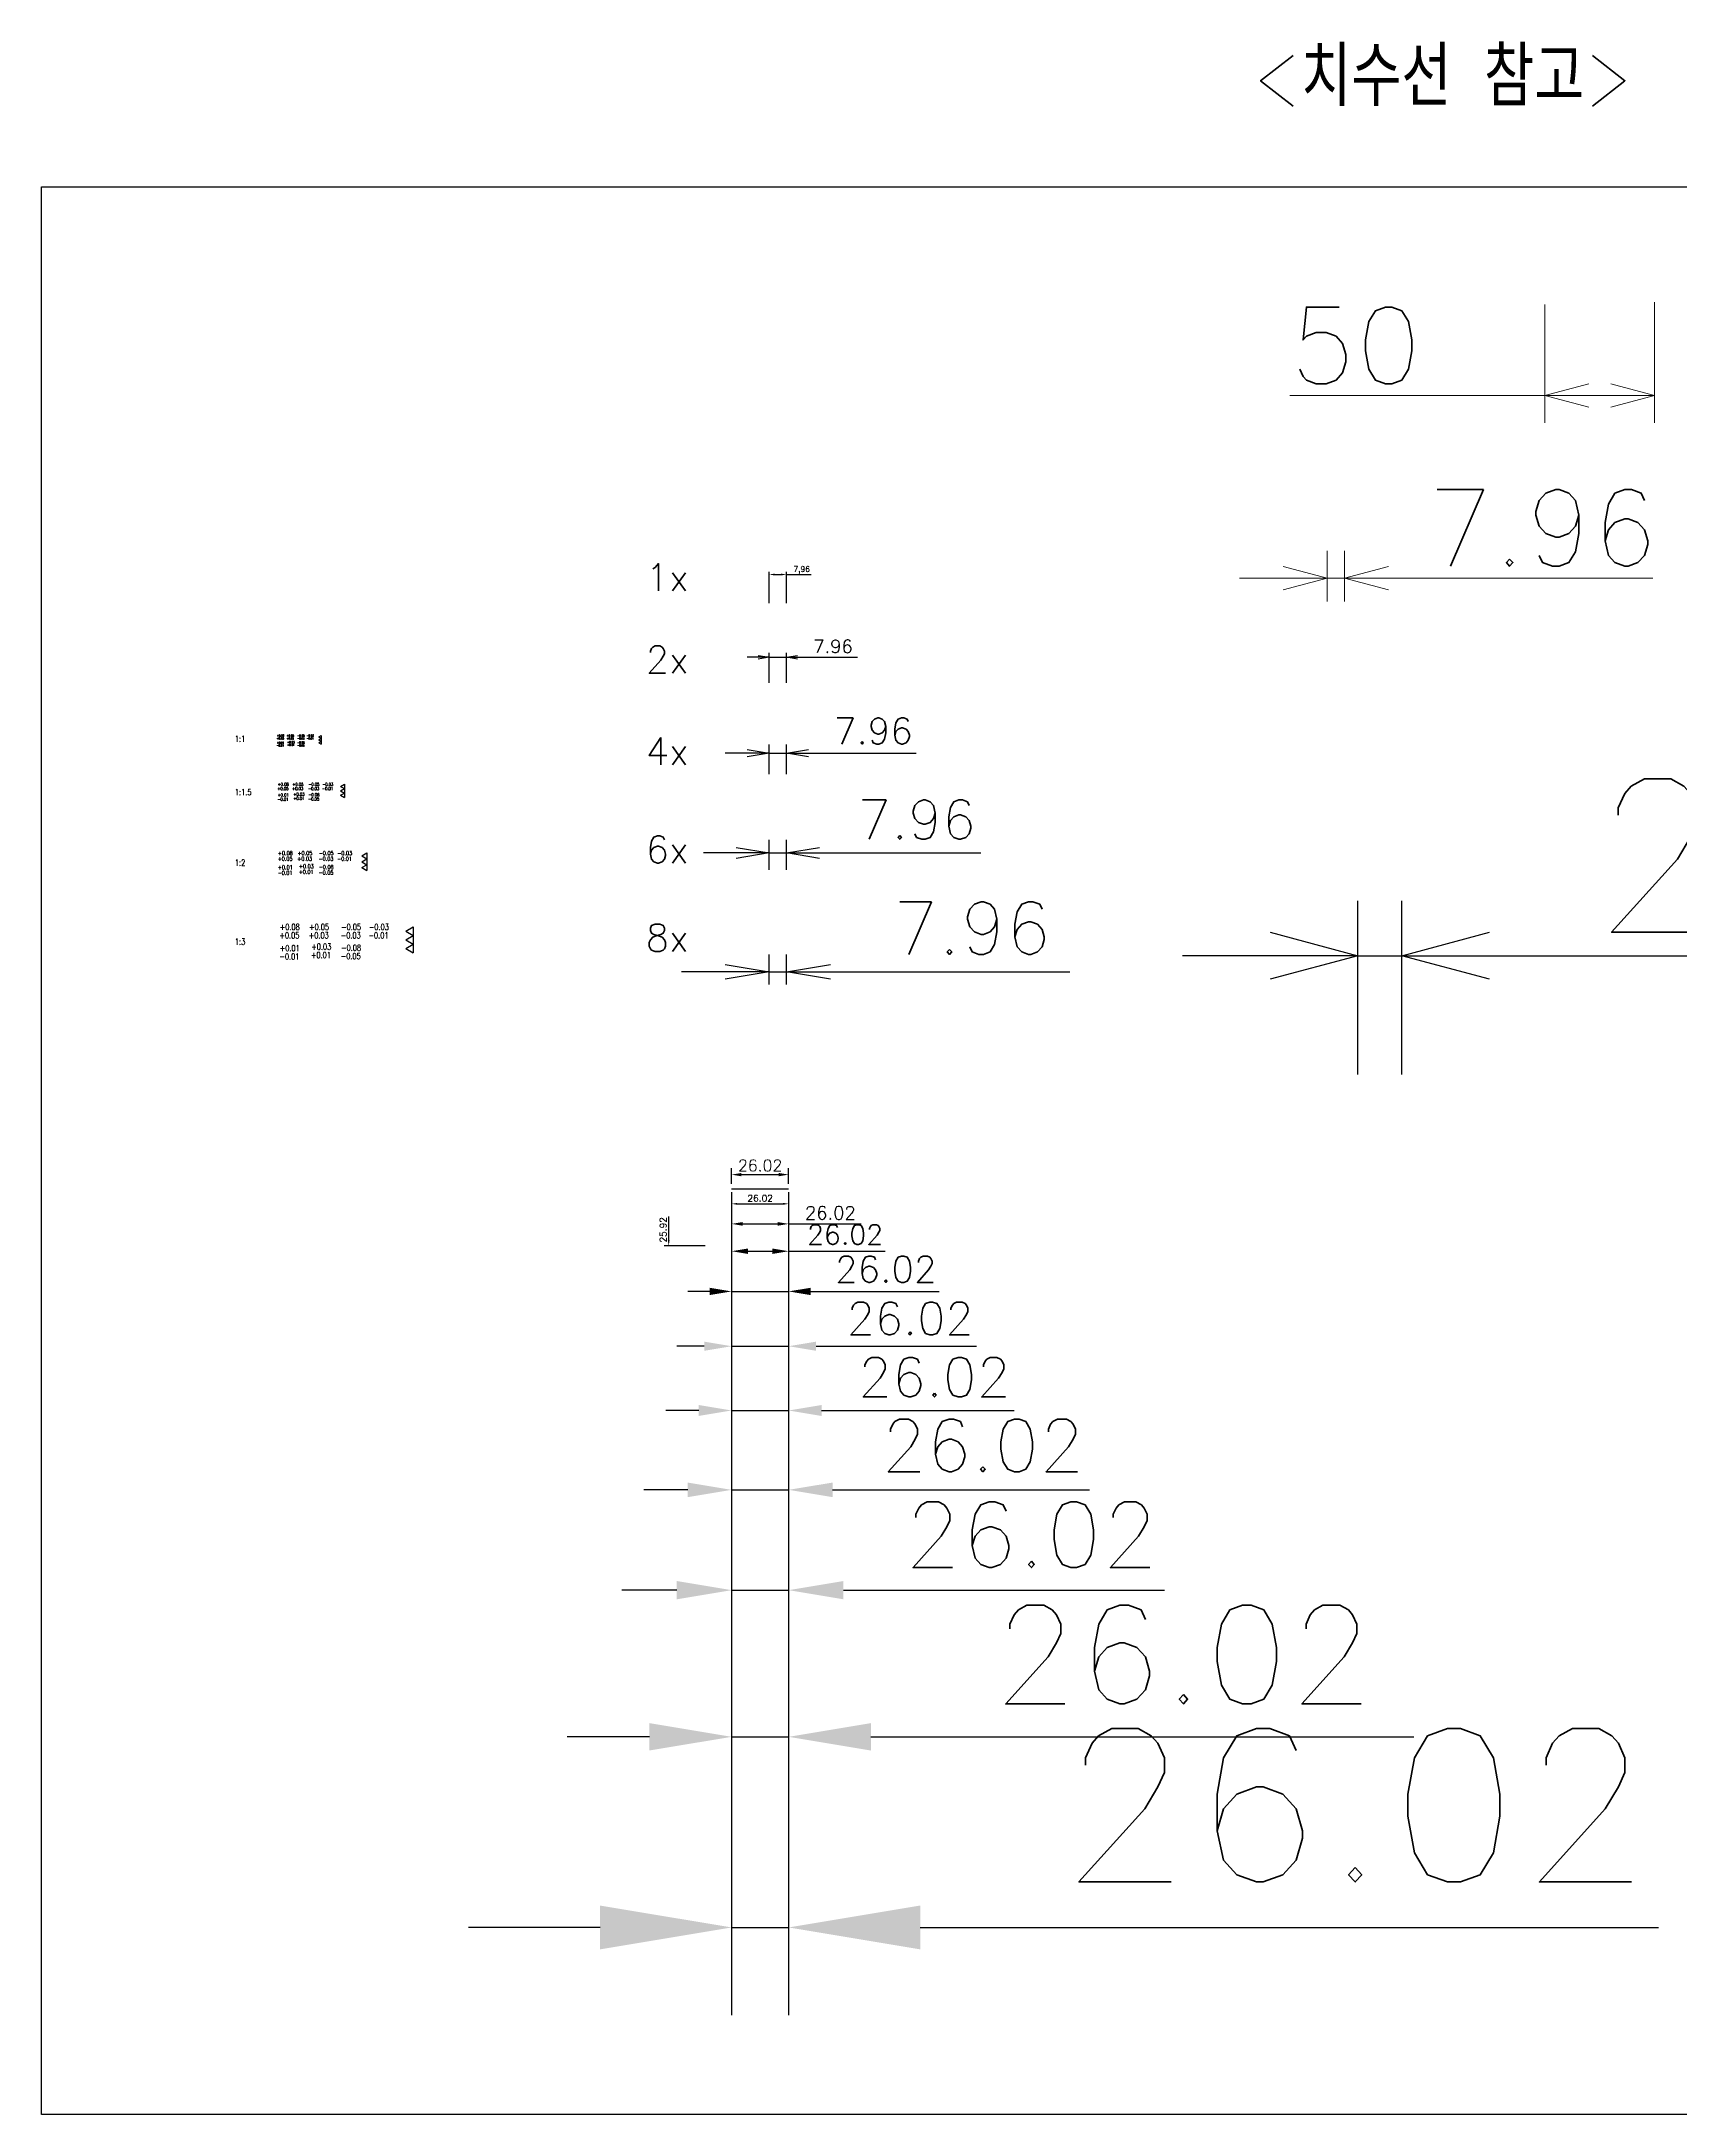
# Model space of a CAD drawing. Header units: millimetres. Extents: x 100 to 1520, y 4867 to 5812.
# Drawn here: x 100 to 847, y 4867 to 5812 of the extents above; entities that cross this region are included whole.
import ezdxf
from ezdxf.enums import TextEntityAlignment as Align

# ---------------------------------------------------------------- set-up
doc = ezdxf.new("R2010")
doc.units = ezdxf.units.MM
doc.layers.add('1 CONTINUOUS', color=7, linetype='Continuous', lineweight=30)
doc.layers.add('AM_5', color=3, linetype='Continuous', lineweight=25)
for name, color, linetype in [('5', 3, 'Continuous'), ('DIM', 4, 'Continuous'), ('O', 7, 'Continuous')]:
    doc.layers.add(name, color=color, linetype=linetype)
doc.styles.get("Standard").update_dxf_attribs({"font": 'romans.shx', "bigfont": 'whgtxt.shx'})
doc.dimstyles.new('ISO-25', dxfattribs={"dimtxt": 2.5, "dimasz": 2.5, "dimexe": 1.25, "dimexo": 0.625, "dimtad": 1, "dimtxsty": 'Standard', "dimcen": 2.5, "dimadec": 0, "dimazin": 0, "dimtfac": 1, "dimtmove": 0, "dimatfit": 3, "dimfxl": 1, "dimarcsym": 0})
doc.dimstyles.new('ISO-25 x2', dxfattribs={"dimscale": 2, "dimtxt": 3, "dimasz": 2.5, "dimexe": 1, "dimexo": 1, "dimgap": 1, "dimtad": 1, "dimdsep": 46, "dimtxsty": 'Standard', "dimblk": 'OPEN', "dimcen": 2.5, "dimclrd": 4, "dimclre": 4, "dimclrt": 2, "dimadec": 1, "dimazin": 2, "dimtfac": 1, "dimtmove": 0, "dimatfit": 0, "dimldrblk": 'OPEN', "dimfxl": 1, "dimarcsym": 0})
doc.dimstyles.new('ISO-25 x4', dxfattribs={"dimscale": 4, "dimtxt": 3, "dimasz": 2.5, "dimexe": 1, "dimexo": 1, "dimgap": 1, "dimtad": 1, "dimdsep": 46, "dimtxsty": 'Standard', "dimblk": 'OPEN', "dimcen": 2.5, "dimclrd": 4, "dimclre": 4, "dimclrt": 2, "dimadec": 1, "dimazin": 2, "dimtfac": 1, "dimtmove": 0, "dimatfit": 0, "dimldrblk": 'OPEN', "dimfxl": 1, "dimarcsym": 0})
doc.dimstyles.new('ISO-25 x6', dxfattribs={"dimscale": 6, "dimtxt": 3, "dimasz": 2.5, "dimexe": 1, "dimexo": 1, "dimgap": 1, "dimtad": 1, "dimdsep": 46, "dimtxsty": 'Standard', "dimblk": 'OPEN', "dimcen": 2.5, "dimclrd": 4, "dimclre": 4, "dimclrt": 2, "dimadec": 1, "dimazin": 2, "dimtfac": 1, "dimtmove": 0, "dimatfit": 0, "dimldrblk": 'OPEN', "dimfxl": 1, "dimarcsym": 0})
doc.dimstyles.new('ISO-25 x8', dxfattribs={"dimscale": 8, "dimtxt": 3, "dimasz": 2.5, "dimexe": 1, "dimexo": 1, "dimgap": 1, "dimtad": 1, "dimdsep": 46, "dimtxsty": 'Standard', "dimblk": 'OPEN', "dimcen": 2.5, "dimclrd": 4, "dimclre": 4, "dimclrt": 2, "dimadec": 1, "dimazin": 2, "dimtfac": 1, "dimtmove": 0, "dimatfit": 0, "dimldrblk": 'OPEN', "dimfxl": 1, "dimarcsym": 0})
doc.dimstyles.new('ISO-25-1_1', dxfattribs={"dimtxt": 3, "dimasz": 2.5, "dimexe": 2, "dimexo": 1.5, "dimgap": 1, "dimtad": 3, "dimdsep": 46, "dimtxsty": 'Standard', "dimcen": 0, "dimclrd": 3, "dimclre": 3, "dimclrt": 256, "dimazin": 2, "dimtfac": 0.8, "dimtmove": 0, "dimatfit": 3, "dimfxl": 2, "dimtvp": 1, "dimtolj": 1, "dimarcsym": 0})
doc.dimstyles.new('ISO-25-1_10', dxfattribs={"dimscale": 10, "dimtxt": 3, "dimasz": 2.5, "dimexe": 2, "dimexo": 1.5, "dimgap": 1, "dimtad": 3, "dimdsep": 46, "dimtxsty": 'Standard', "dimcen": 0, "dimclrd": 3, "dimclre": 3, "dimclrt": 256, "dimazin": 2, "dimtfac": 0.8, "dimtmove": 0, "dimatfit": 3, "dimfxl": 2, "dimtvp": 1, "dimtolj": 1, "dimarcsym": 0})
doc.dimstyles.new('ISO-25-1_15', dxfattribs={"dimscale": 15, "dimtxt": 3, "dimasz": 2.5, "dimexe": 2, "dimexo": 1.5, "dimgap": 1, "dimtad": 3, "dimdsep": 46, "dimtxsty": 'Standard', "dimcen": 0, "dimclrd": 3, "dimclre": 3, "dimclrt": 256, "dimazin": 2, "dimtfac": 0.8, "dimtmove": 0, "dimatfit": 3, "dimfxl": 2, "dimtvp": 1, "dimtolj": 1, "dimarcsym": 0})
doc.dimstyles.new('ISO-25-1_1_5', dxfattribs={"dimscale": 1.5, "dimtxt": 3.5, "dimasz": 3, "dimexe": 2, "dimexo": 1.5, "dimgap": 1, "dimtad": 3, "dimzin": 9, "dimdsep": 46, "dimtxsty": 'Standard', "dimcen": 0, "dimclrd": 3, "dimclre": 3, "dimclrt": 256, "dimazin": 2, "dimtm": 1e-09, "dimtfac": 0.8, "dimtmove": 0, "dimatfit": 3, "dimfxl": 2, "dimtvp": 1, "dimtolj": 1, "dimarcsym": 0})
doc.dimstyles.new('ISO-25-1_2', dxfattribs={"dimscale": 2, "dimtxt": 3, "dimasz": 2.5, "dimexe": 2, "dimexo": 1.5, "dimgap": 1, "dimtad": 3, "dimdsep": 46, "dimtxsty": 'Standard', "dimcen": 0, "dimclrd": 3, "dimclre": 3, "dimclrt": 256, "dimazin": 2, "dimtm": 1e-09, "dimtfac": 0.8, "dimtmove": 0, "dimatfit": 3, "dimfxl": 2, "dimtvp": 1, "dimtolj": 1, "dimarcsym": 0})
doc.dimstyles.new('ISO-25-1_20', dxfattribs={"dimscale": 20, "dimtxt": 3.5, "dimasz": 3, "dimexe": 2, "dimexo": 1.5, "dimgap": 1, "dimtad": 3, "dimzin": 9, "dimdsep": 46, "dimtxsty": 'Standard', "dimcen": 0, "dimclrd": 3, "dimclre": 3, "dimclrt": 256, "dimazin": 2, "dimtm": 1e-09, "dimtfac": 0.8, "dimtmove": 0, "dimatfit": 3, "dimfxl": 2, "dimtvp": 1, "dimtolj": 1, "dimarcsym": 0})
doc.dimstyles.new('ISO-25-1_3', dxfattribs={"dimscale": 3, "dimtxt": 3, "dimasz": 2.5, "dimexe": 2, "dimexo": 1.5, "dimgap": 1, "dimtad": 3, "dimdsep": 46, "dimtxsty": 'Standard', "dimcen": 0, "dimclrd": 3, "dimclre": 3, "dimclrt": 256, "dimazin": 2, "dimtfac": 0.8, "dimtmove": 0, "dimatfit": 3, "dimfxl": 2, "dimtvp": 1, "dimtolj": 1, "dimarcsym": 0})
doc.dimstyles.new('ISO-25-1_4', dxfattribs={"dimscale": 4, "dimtxt": 3, "dimasz": 2.5, "dimexe": 2, "dimexo": 1.5, "dimgap": 1, "dimtad": 3, "dimdsep": 46, "dimtxsty": 'Standard', "dimcen": 0, "dimclrd": 3, "dimclre": 3, "dimclrt": 256, "dimazin": 2, "dimtfac": 0.8, "dimtmove": 0, "dimatfit": 3, "dimfxl": 2, "dimtvp": 1, "dimtolj": 1, "dimarcsym": 0})
doc.dimstyles.new('ISO-25-1_5', dxfattribs={"dimscale": 5, "dimtxt": 3, "dimasz": 2.5, "dimexe": 2, "dimexo": 1.5, "dimgap": 1, "dimtad": 3, "dimdsep": 46, "dimtxsty": 'Standard', "dimcen": 0, "dimclrd": 3, "dimclre": 3, "dimclrt": 256, "dimazin": 2, "dimtfac": 0.8, "dimtmove": 0, "dimatfit": 3, "dimfxl": 2, "dimtvp": 1, "dimtolj": 1, "dimarcsym": 0})
doc.dimstyles.new('ISO-25-1_6', dxfattribs={"dimscale": 6, "dimtxt": 3, "dimasz": 2.5, "dimexe": 2, "dimexo": 1.5, "dimgap": 1, "dimtad": 3, "dimdsep": 46, "dimtxsty": 'Standard', "dimcen": 0, "dimclrd": 3, "dimclre": 3, "dimclrt": 256, "dimazin": 2, "dimtm": 1e-09, "dimtfac": 0.8, "dimtmove": 0, "dimatfit": 3, "dimfxl": 2, "dimtvp": 1, "dimtolj": 1, "dimarcsym": 0})
doc.dimstyles.new('ISO-25-1_8', dxfattribs={"dimscale": 8, "dimtxt": 3, "dimasz": 2.5, "dimexe": 2, "dimexo": 1.5, "dimgap": 1, "dimtad": 3, "dimdsep": 46, "dimtxsty": 'Standard', "dimcen": 0, "dimclrd": 3, "dimclre": 3, "dimclrt": 256, "dimazin": 2, "dimtm": 1e-09, "dimtfac": 0.8, "dimtmove": 0, "dimatfit": 3, "dimfxl": 2, "dimtvp": 1, "dimtolj": 1, "dimarcsym": 0})
doc.dimstyles.new('ISO-25-S10$0', dxfattribs={"dimscale": 10, "dimtxt": 3.5, "dimasz": 2, "dimexe": 1.25, "dimexo": 0.3, "dimgap": 0.5, "dimtad": 1, "dimdsep": 46, "dimtxsty": 'Standard', "dimblk": 'OPEN30', "dimcen": 3, "dimclrd": 8, "dimclre": 8, "dimclrt": 60, "dimazin": 2, "dimtp": 0.02, "dimtm": 0.02, "dimtfac": 0.5, "dimtmove": 0, "dimatfit": 3, "dimldrblk": 'OPEN30', "dimfxl": 1, "dimtolj": 2, "dimlwd": 0, "dimlwe": 0, "dimarcsym": 0})
doc.dimstyles.new('ISO-25-S10가는선', dxfattribs={"dimscale": 10, "dimtxt": 3.5, "dimasz": 2, "dimexe": 1.25, "dimexo": 0.3, "dimgap": 0.5, "dimtad": 1, "dimdsep": 46, "dimtxsty": 'Standard', "dimblk": 'OPEN30', "dimcen": 3, "dimclrd": 8, "dimclre": 8, "dimclrt": 60, "dimazin": 2, "dimtp": 0.02, "dimtm": 0.02, "dimtfac": 0.5, "dimtmove": 0, "dimatfit": 3, "dimldrblk": 'OPEN30', "dimfxl": 1.25, "dimtolj": 2, "dimlwd": 0, "dimlwe": 0, "dimarcsym": 0})
doc.dimstyles.new('ISO-25-S20', dxfattribs={"dimscale": 20, "dimtxt": 3.5, "dimasz": 2, "dimexe": 1.25, "dimexo": 0.3, "dimgap": 0.5, "dimtad": 1, "dimdsep": 46, "dimtxsty": 'Standard', "dimblk": 'OPEN30', "dimcen": 3, "dimclrd": 8, "dimclre": 8, "dimclrt": 60, "dimazin": 2, "dimtp": 0.02, "dimtm": 0.02, "dimtfac": 0.5, "dimtmove": 0, "dimatfit": 3, "dimldrblk": 'OPEN30', "dimfxl": 1.25, "dimtolj": 2, "dimlwd": -1, "dimlwe": -1, "dimarcsym": 0})

# ---------------------------------------------------------------- blocks, each defined once
blk = doc.blocks.new('*D39')
at = {"layer": 'Defpoints', "color": 0, "transparency": 16777216}
for p in [(439.42, 5568.98), (431.46, 5555.31), (439.42, 5555.31)]:
    blk.add_point(p, dxfattribs=at)
at = {"layer": 'O', "color": 0, "lineweight": -2, "transparency": 16777216}
for p, q in [((431.46, 5555.94), (431.46, 5570.23)), ((439.42, 5555.94), (439.42, 5570.23)), ((433.96, 5568.98), (436.92, 5568.98)), ((439.42, 5568.98), (450.67, 5568.98))]:
    blk.add_line(p, q, dxfattribs=at)
at = {"layer": 'O', "color": 0, "transparency": 16777216}
for points in [[(433.96, 5569.39), (433.96, 5568.56), (431.46, 5568.98)], [(436.92, 5569.39), (436.92, 5568.56), (439.42, 5568.98)]]:
    blk.add_solid(points, dxfattribs=at)
at = {"layer": 'O', "color": 0, "transparency": 16777216, "insert": (446.3, 5571.09), "char_height": 2.5, "attachment_point": 5}
blk.add_mtext('7,96', dxfattribs=at)
blk = doc.blocks.new('_OPEN')
at = {"color": 0, "linetype": 'ByBlock'}
for p, q in [((-1, 0.167), (0, 0)), ((0, 0), (-1, -0.167)), ((0, 0), (-1, 0))]:
    blk.add_line(p, q, dxfattribs=at)
blk = doc.blocks.new('*D40')
at = {"layer": 'Defpoints', "color": 0, "transparency": 16777216}
for p in [(439.42, 5531.21), (431.46, 5517.54), (439.42, 5517.54)]:
    blk.add_point(p, dxfattribs=at)
at = {"layer": 'O', "color": 4, "lineweight": -2, "transparency": 16777216}
for p, q in [((431.46, 5519.54), (431.46, 5533.21)), ((439.42, 5519.54), (439.42, 5533.21)), ((426.46, 5531.21), (421.46, 5531.21)), ((431.46, 5531.21), (439.42, 5531.21)), ((444.42, 5531.21), (471.71, 5531.21))]:
    blk.add_line(p, q, dxfattribs=at)
at = {"layer": 'O', "color": 4, "lineweight": -2, "transparency": 16777216, "xscale": 5, "yscale": 5, "zscale": 5}
blk.add_blockref('_OPEN', (431.46, 5531.21), dxfattribs=at)
at = {"layer": 'O', "color": 4, "lineweight": -2, "transparency": 16777216, "xscale": 5, "yscale": 5, "zscale": 5, "rotation": 180}
blk.add_blockref('_OPEN', (439.42, 5531.21), dxfattribs=at)
at = {"layer": 'O', "color": 2, "transparency": 16777216, "insert": (460.57, 5536.21), "char_height": 6, "attachment_point": 5}
blk.add_mtext('7.96', dxfattribs=at)
blk = doc.blocks.new('*D41')
at = {"layer": 'Defpoints', "color": 0, "transparency": 16777216}
for p in [(439.42, 5487.5), (431.46, 5473.84), (439.42, 5473.84)]:
    blk.add_point(p, dxfattribs=at)
at = {"layer": 'O', "color": 4, "lineweight": -2, "transparency": 16777216}
for p, q in [((421.46, 5487.5), (411.46, 5487.5)), ((431.46, 5477.84), (431.46, 5491.5)), ((431.46, 5487.5), (439.42, 5487.5)), ((439.42, 5477.84), (439.42, 5491.5)), ((449.42, 5487.5), (498.49, 5487.5))]:
    blk.add_line(p, q, dxfattribs=at)
at = {"layer": 'O', "color": 4, "lineweight": -2, "transparency": 16777216, "xscale": 10, "yscale": 10, "zscale": 10}
blk.add_blockref('_OPEN', (431.46, 5487.5), dxfattribs=at)
at = {"layer": 'O', "color": 4, "lineweight": -2, "transparency": 16777216, "xscale": 10, "yscale": 10, "zscale": 10, "rotation": 180}
blk.add_blockref('_OPEN', (439.42, 5487.5), dxfattribs=at)
at = {"layer": 'O', "color": 2, "transparency": 16777216, "insert": (478.95, 5497.63), "char_height": 12, "attachment_point": 5}
blk.add_mtext('7.96', dxfattribs=at)
blk = doc.blocks.new('*D42')
at = {"layer": 'Defpoints', "color": 0, "transparency": 16777216}
for p in [(439.42, 5387.7), (431.46, 5374.04), (439.42, 5374.04)]:
    blk.add_point(p, dxfattribs=at)
at = {"layer": 'O', "color": 4, "lineweight": -2, "transparency": 16777216}
for p, q in [((431.46, 5382.04), (431.46, 5395.7)), ((439.42, 5382.04), (439.42, 5395.7)), ((411.46, 5387.7), (391.46, 5387.7)), ((431.46, 5387.7), (439.42, 5387.7)), ((459.42, 5387.7), (568.57, 5387.7))]:
    blk.add_line(p, q, dxfattribs=at)
at = {"layer": 'O', "color": 4, "lineweight": -2, "transparency": 16777216, "xscale": 20, "yscale": 20, "zscale": 20}
blk.add_blockref('_OPEN', (431.46, 5387.7), dxfattribs=at)
at = {"layer": 'O', "color": 4, "lineweight": -2, "transparency": 16777216, "xscale": 20, "yscale": 20, "zscale": 20, "rotation": 180}
blk.add_blockref('_OPEN', (439.42, 5387.7), dxfattribs=at)
at = {"layer": 'O', "color": 2, "transparency": 16777216, "insert": (523.99, 5407.7), "char_height": 24, "attachment_point": 5}
blk.add_mtext('7.96', dxfattribs=at)
blk = doc.blocks.new('*D43')
at = {"layer": 'Defpoints', "color": 0, "transparency": 16777216}
for p in [(439.42, 5442), (431.46, 5428.33), (439.42, 5428.33)]:
    blk.add_point(p, dxfattribs=at)
at = {"layer": 'O', "color": 4, "lineweight": -2, "transparency": 16777216}
for p, q in [((431.46, 5434.33), (431.46, 5448)), ((439.42, 5434.33), (439.42, 5448)), ((416.46, 5442), (401.46, 5442)), ((431.46, 5442), (439.42, 5442)), ((454.42, 5442), (528.02, 5442))]:
    blk.add_line(p, q, dxfattribs=at)
at = {"layer": 'O', "color": 4, "lineweight": -2, "transparency": 16777216, "xscale": 15, "yscale": 15, "zscale": 15}
blk.add_blockref('_OPEN', (431.46, 5442), dxfattribs=at)
at = {"layer": 'O', "color": 4, "lineweight": -2, "transparency": 16777216, "xscale": 15, "yscale": 15, "zscale": 15, "rotation": 180}
blk.add_blockref('_OPEN', (439.42, 5442), dxfattribs=at)
at = {"layer": 'O', "color": 2, "transparency": 16777216, "insert": (498.72, 5457.19), "char_height": 18, "attachment_point": 5}
blk.add_mtext('7.96', dxfattribs=at)
blk = doc.blocks.new('_Open30')
at = {"color": 0, "linetype": 'ByBlock', "lineweight": -2}
for p, q in [((-1, 0.268), (0, 0)), ((0, 0), (-1, -0.268)), ((0, 0), (-1, 0))]:
    blk.add_line(p, q, dxfattribs=at)
blk = doc.blocks.new('*D30')
at = {"layer": 'AM_5', "color": 8, "transparency": 16777216}
for p, q in [((699.91, 5340.85), (699.91, 5420.09)), ((719.91, 5340.85), (719.91, 5420.09)), ((659.91, 5395.09), (619.91, 5395.09)), ((699.91, 5395.09), (719.91, 5395.09)), ((759.91, 5395.09), (927.19, 5395.09))]:
    blk.add_line(p, q, dxfattribs=at)
at = {"layer": 'Defpoints', "color": 0, "transparency": 16777216}
for p in [(719.91, 5395.09), (699.91, 5334.85), (719.91, 5334.85)]:
    blk.add_point(p, dxfattribs=at)
at = {"layer": 'AM_5', "color": 8, "transparency": 16777216, "xscale": 40, "yscale": 40, "zscale": 40}
blk.add_blockref('_Open30', (699.91, 5395.09), dxfattribs=at)
at = {"layer": 'AM_5', "color": 8, "transparency": 16777216, "xscale": 40, "yscale": 40, "zscale": 40, "rotation": 180}
blk.add_blockref('_Open30', (719.91, 5395.09), dxfattribs=at)
at = {"layer": 'AM_5', "color": 60, "transparency": 16777216, "insert": (866.57, 5440.83), "char_height": 70, "attachment_point": 5}
blk.add_mtext('\\A2;20', dxfattribs=at)
blk = doc.blocks.new('*D45')
at = {"layer": 'Defpoints', "color": 0, "transparency": 16777216}
for p in [(693.81, 5567.35), (685.85, 5553.68), (693.81, 5553.68)]:
    blk.add_point(p, dxfattribs=at)
at = {"layer": 'O', "color": 8, "lineweight": 0, "transparency": 16777216}
for p, q in [((685.85, 5556.68), (685.85, 5579.85)), ((693.81, 5556.68), (693.81, 5579.85)), ((665.85, 5567.35), (645.85, 5567.35)), ((685.85, 5567.35), (693.81, 5567.35)), ((713.81, 5567.35), (834.42, 5567.35))]:
    blk.add_line(p, q, dxfattribs=at)
at = {"layer": 'O', "color": 8, "lineweight": 0, "transparency": 16777216, "xscale": 20, "yscale": 20, "zscale": 20}
blk.add_blockref('_Open30', (685.85, 5567.35), dxfattribs=at)
at = {"layer": 'O', "color": 8, "lineweight": 0, "transparency": 16777216, "xscale": 20, "yscale": 20, "zscale": 20, "rotation": 180}
blk.add_blockref('_Open30', (693.81, 5567.35), dxfattribs=at)
at = {"layer": 'O', "color": 60, "transparency": 16777216, "insert": (784.11, 5590.22), "char_height": 35, "attachment_point": 5}
blk.add_mtext('7.96', dxfattribs=at)
blk = doc.blocks.new('*D48')
at = {"layer": '1 CONTINUOUS', "color": 8, "lineweight": 0, "transparency": 16777216}
for p, q in [((835.2, 5693.23), (835.2, 5638.12)), ((785.2, 5692.14), (785.2, 5638.12)), ((785.2, 5650.62), (668.92, 5650.62)), ((815.2, 5650.62), (805.2, 5650.62))]:
    blk.add_line(p, q, dxfattribs=at)
at = {"layer": 'Defpoints', "color": 0, "transparency": 16777216}
for p in [(785.2, 5695.14), (835.2, 5696.23), (785.2, 5650.62)]:
    blk.add_point(p, dxfattribs=at)
at = {"layer": '1 CONTINUOUS', "color": 8, "lineweight": 0, "transparency": 16777216, "xscale": 20, "yscale": 20, "zscale": 20, "rotation": 180}
blk.add_blockref('_Open30', (785.2, 5650.62), dxfattribs=at)
at = {"layer": '1 CONTINUOUS', "color": 8, "lineweight": 0, "transparency": 16777216, "xscale": 20, "yscale": 20, "zscale": 20}
blk.add_blockref('_Open30', (835.2, 5650.62), dxfattribs=at)
at = {"layer": '1 CONTINUOUS', "color": 60, "transparency": 16777216, "insert": (698.93, 5673.49), "char_height": 35, "attachment_point": 5}
blk.add_mtext('50', dxfattribs=at)
blk = doc.blocks.new('*D49')
at = {"color": 3, "lineweight": -2, "transparency": 16777216}
for p, q in [((414.34, 5258.72), (414.34, 4911.84)), ((440.35, 5258.72), (440.35, 4911.84)), ((354.34, 4951.84), (294.34, 4951.84)), ((414.34, 4951.84), (440.35, 4951.84)), ((500.35, 4951.84), (837.05, 4951.84))]:
    blk.add_line(p, q, dxfattribs=at)
at = {"color": 3, "transparency": 16777216}
for points in [[(354.34, 4961.84), (354.34, 4941.84), (414.34, 4951.84)], [(500.35, 4961.84), (500.35, 4941.84), (440.35, 4951.84)]]:
    blk.add_solid(points, dxfattribs=at)
at = {"layer": 'Defpoints', "color": 0, "transparency": 16777216}
for p in [(414.34, 5288.72), (440.35, 5288.72), (440.35, 4951.84)]:
    blk.add_point(p, dxfattribs=at)
at = {"transparency": 16777216, "insert": (698.7, 5007.58), "char_height": 70, "attachment_point": 5}
blk.add_mtext('\\A1;26.02', dxfattribs=at)
blk = doc.blocks.new('*D50')
at = {"color": 3, "lineweight": -2, "transparency": 16777216}
for p, q in [((414.34, 5266.22), (414.34, 5008.8)), ((440.35, 5266.22), (440.35, 5008.8)), ((376.84, 5038.8), (339.34, 5038.8)), ((414.34, 5038.8), (440.35, 5038.8)), ((477.85, 5038.8), (725.35, 5038.8))]:
    blk.add_line(p, q, dxfattribs=at)
at = {"color": 3, "transparency": 16777216}
for points in [[(376.84, 5045.05), (376.84, 5032.55), (414.34, 5038.8)], [(477.85, 5045.05), (477.85, 5032.55), (440.35, 5038.8)]]:
    blk.add_solid(points, dxfattribs=at)
at = {"layer": 'Defpoints', "color": 0, "transparency": 16777216}
for p in [(414.34, 5288.72), (440.35, 5288.72), (440.35, 5038.8)]:
    blk.add_point(p, dxfattribs=at)
at = {"transparency": 16777216, "insert": (620.35, 5076.3), "char_height": 45, "attachment_point": 5}
blk.add_mtext('\\A1;26.02', dxfattribs=at)
blk = doc.blocks.new('*D51')
at = {"color": 3, "linetype": 'Continuous', "lineweight": -2, "transparency": 16777216}
for p, q in [((385.66, 5265.29), (385.66, 5276.14)), ((402.29, 5262.79), (383.66, 5262.79))]:
    blk.add_line(p, q, dxfattribs=at)
at = {"color": 3, "linetype": 'Continuous', "transparency": 16777216}
blk.add_solid([(385.24, 5265.29), (386.08, 5265.29), (385.66, 5262.79)], dxfattribs=at)
at = {"layer": 'Defpoints', "color": 0, "linetype": 'Continuous', "transparency": 16777216}
for p in [(414.34, 5288.72), (385.66, 5262.79), (403.79, 5262.79)]:
    blk.add_point(p, dxfattribs=at)
at = {"linetype": 'Continuous', "transparency": 16777216, "insert": (383.13, 5270.07), "char_height": 3, "attachment_point": 5, "rotation": 90}
blk.add_mtext('\\A1;25.92', dxfattribs=at)
blk = doc.blocks.new('*D52')
at = {"color": 3, "lineweight": -2, "transparency": 16777216}
for p, q in [((414.34, 5285.72), (414.34, 5268.77)), ((440.35, 5285.72), (440.35, 5268.77)), ((419.34, 5272.77), (435.35, 5272.77)), ((440.35, 5272.77), (473.35, 5272.77))]:
    blk.add_line(p, q, dxfattribs=at)
at = {"color": 3, "transparency": 16777216}
for points in [[(419.34, 5273.6), (419.34, 5271.93), (414.34, 5272.77)], [(435.35, 5273.6), (435.35, 5271.93), (440.35, 5272.77)]]:
    blk.add_solid(points, dxfattribs=at)
at = {"layer": 'Defpoints', "color": 0, "transparency": 16777216}
for p in [(414.34, 5288.72), (440.35, 5288.72), (440.35, 5272.77)]:
    blk.add_point(p, dxfattribs=at)
at = {"transparency": 16777216, "insert": (459.35, 5277.77), "char_height": 6, "attachment_point": 5}
blk.add_mtext('\\A1;26.02', dxfattribs=at)
blk = doc.blocks.new('*D53')
at = {"color": 3, "lineweight": -2, "transparency": 16777216}
for p, q in [((414.34, 5287.22), (414.34, 5279.91)), ((440.35, 5287.22), (440.35, 5279.91)), ((416.84, 5281.91), (437.85, 5281.91))]:
    blk.add_line(p, q, dxfattribs=at)
at = {"color": 3, "transparency": 16777216}
for points in [[(416.84, 5282.33), (416.84, 5281.5), (414.34, 5281.91)], [(437.85, 5282.33), (437.85, 5281.5), (440.35, 5281.91)]]:
    blk.add_solid(points, dxfattribs=at)
at = {"layer": 'Defpoints', "color": 0, "transparency": 16777216}
for p in [(414.34, 5288.72), (440.35, 5288.72), (440.35, 5281.91)]:
    blk.add_point(p, dxfattribs=at)
at = {"transparency": 16777216, "insert": (427.35, 5284.44), "char_height": 3, "attachment_point": 5}
blk.add_mtext('\\A1;26.02', dxfattribs=at)
blk = doc.blocks.new('*D54')
at = {"color": 3, "lineweight": -2, "transparency": 16777216}
for p, q in [((414.34, 5290.97), (414.34, 5298.24)), ((440.35, 5290.97), (440.35, 5298.24)), ((418.84, 5295.24), (435.85, 5295.24))]:
    blk.add_line(p, q, dxfattribs=at)
at = {"color": 3, "transparency": 16777216}
for points in [[(418.84, 5295.99), (418.84, 5294.49), (414.34, 5295.24)], [(435.85, 5295.99), (435.85, 5294.49), (440.35, 5295.24)]]:
    blk.add_solid(points, dxfattribs=at)
at = {"layer": 'Defpoints', "color": 0, "transparency": 16777216}
for p in [(414.34, 5288.72), (440.35, 5295.24), (440.35, 5288.72)]:
    blk.add_point(p, dxfattribs=at)
at = {"transparency": 16777216, "insert": (427.35, 5299.42), "char_height": 5.25, "attachment_point": 5}
blk.add_mtext('\\A1;26.02', dxfattribs=at)
blk = doc.blocks.new('*D55')
at = {"color": 3, "lineweight": -2, "transparency": 16777216}
for p, q in [((414.34, 5273.72), (414.34, 5085.69)), ((440.35, 5273.72), (440.35, 5085.69)), ((389.34, 5105.69), (364.34, 5105.69)), ((414.34, 5105.69), (440.35, 5105.69)), ((465.35, 5105.69), (611.79, 5105.69))]:
    blk.add_line(p, q, dxfattribs=at)
at = {"color": 3, "transparency": 16777216}
for points in [[(389.34, 5109.86), (389.34, 5101.53), (414.34, 5105.69)], [(465.35, 5109.86), (465.35, 5101.53), (440.35, 5105.69)]]:
    blk.add_solid(points, dxfattribs=at)
at = {"layer": 'Defpoints', "color": 0, "transparency": 16777216}
for p in [(414.34, 5288.72), (440.35, 5288.72), (440.35, 5105.69)]:
    blk.add_point(p, dxfattribs=at)
at = {"transparency": 16777216, "insert": (551.07, 5131.01), "char_height": 30, "attachment_point": 5}
blk.add_mtext('\\A1;26.02', dxfattribs=at)
blk = doc.blocks.new('*D56')
at = {"color": 3, "lineweight": -2, "transparency": 16777216}
for p, q in [((414.34, 5281.22), (414.34, 5206.97)), ((440.35, 5281.22), (440.35, 5206.97)), ((401.84, 5216.97), (389.34, 5216.97)), ((414.34, 5216.97), (440.35, 5216.97)), ((452.85, 5216.97), (526.07, 5216.97))]:
    blk.add_line(p, q, dxfattribs=at)
at = {"color": 3, "transparency": 16777216}
for points in [[(401.84, 5219.05), (401.84, 5214.88), (414.34, 5216.97)], [(452.85, 5219.05), (452.85, 5214.88), (440.35, 5216.97)]]:
    blk.add_solid(points, dxfattribs=at)
at = {"layer": 'Defpoints', "color": 0, "transparency": 16777216}
for p in [(414.34, 5288.72), (440.35, 5288.72), (440.35, 5216.97)]:
    blk.add_point(p, dxfattribs=at)
at = {"transparency": 16777216, "insert": (495.71, 5229.62), "char_height": 15, "attachment_point": 5}
blk.add_mtext('\\A1;26.02', dxfattribs=at)
blk = doc.blocks.new('*D57')
at = {"color": 3, "lineweight": -2, "transparency": 16777216}
for p, q in [((414.34, 5276.72), (414.34, 5135.45)), ((440.35, 5276.72), (440.35, 5135.45)), ((394.34, 5151.45), (374.34, 5151.45)), ((414.34, 5151.45), (440.35, 5151.45)), ((460.35, 5151.45), (577.51, 5151.45))]:
    blk.add_line(p, q, dxfattribs=at)
at = {"color": 3, "transparency": 16777216}
for points in [[(394.34, 5154.78), (394.34, 5148.12), (414.34, 5151.45)], [(460.35, 5154.78), (460.35, 5148.12), (440.35, 5151.45)]]:
    blk.add_solid(points, dxfattribs=at)
at = {"layer": 'Defpoints', "color": 0, "transparency": 16777216}
for p in [(414.34, 5288.72), (440.35, 5288.72), (440.35, 5151.45)]:
    blk.add_point(p, dxfattribs=at)
at = {"transparency": 16777216, "insert": (528.93, 5171.7), "char_height": 24, "attachment_point": 5}
blk.add_mtext('\\A1;26.02', dxfattribs=at)
blk = doc.blocks.new('*D58')
at = {"color": 3, "lineweight": -2, "transparency": 16777216}
for p, q in [((414.34, 5279.72), (414.34, 5175.66)), ((440.35, 5279.72), (440.35, 5175.66)), ((399.34, 5187.66), (384.34, 5187.66)), ((414.34, 5187.66), (440.35, 5187.66)), ((455.35, 5187.66), (543.22, 5187.66))]:
    blk.add_line(p, q, dxfattribs=at)
at = {"color": 3, "transparency": 16777216}
for points in [[(399.34, 5190.16), (399.34, 5185.16), (414.34, 5187.66)], [(455.35, 5190.16), (455.35, 5185.16), (440.35, 5187.66)]]:
    blk.add_solid(points, dxfattribs=at)
at = {"layer": 'Defpoints', "color": 0, "transparency": 16777216}
for p in [(414.34, 5288.72), (440.35, 5288.72), (440.35, 5187.66)]:
    blk.add_point(p, dxfattribs=at)
at = {"transparency": 16777216, "insert": (506.79, 5202.85), "char_height": 18, "attachment_point": 5}
blk.add_mtext('\\A1;26.02', dxfattribs=at)
blk = doc.blocks.new('*D59')
at = {"color": 3, "lineweight": -2, "transparency": 16777216}
for p, q in [((414.34, 5284.22), (414.34, 5254.31)), ((440.35, 5284.22), (440.35, 5254.31)), ((421.84, 5260.31), (432.85, 5260.31)), ((440.35, 5260.31), (484.29, 5260.31))]:
    blk.add_line(p, q, dxfattribs=at)
at = {"color": 3, "transparency": 16777216}
for points in [[(421.84, 5261.56), (421.84, 5259.06), (414.34, 5260.31)], [(432.85, 5261.56), (432.85, 5259.06), (440.35, 5260.31)]]:
    blk.add_solid(points, dxfattribs=at)
at = {"layer": 'Defpoints', "color": 0, "transparency": 16777216}
for p in [(414.34, 5288.72), (440.35, 5288.72), (440.35, 5260.31)]:
    blk.add_point(p, dxfattribs=at)
at = {"transparency": 16777216, "insert": (466.07, 5267.9), "char_height": 9, "attachment_point": 5}
blk.add_mtext('\\A1;26.02', dxfattribs=at)
blk = doc.blocks.new('*D60')
at = {"color": 3, "lineweight": -2, "transparency": 16777216}
for p, q in [((414.34, 5282.72), (414.34, 5233.97)), ((440.35, 5282.72), (440.35, 5233.97)), ((404.34, 5241.97), (394.34, 5241.97)), ((414.34, 5241.97), (440.35, 5241.97)), ((450.35, 5241.97), (508.93, 5241.97))]:
    blk.add_line(p, q, dxfattribs=at)
at = {"color": 3, "transparency": 16777216}
for points in [[(404.34, 5243.63), (404.34, 5240.3), (414.34, 5241.97)], [(450.35, 5243.63), (450.35, 5240.3), (440.35, 5241.97)]]:
    blk.add_solid(points, dxfattribs=at)
at = {"layer": 'Defpoints', "color": 0, "transparency": 16777216}
for p in [(414.34, 5288.72), (440.35, 5288.72), (440.35, 5241.97)]:
    blk.add_point(p, dxfattribs=at)
at = {"transparency": 16777216, "insert": (484.64, 5252.09), "char_height": 12, "attachment_point": 5}
blk.add_mtext('\\A1;26.02', dxfattribs=at)

msp = doc.modelspace()

# ---------------------------------------------------------------- linework, layer by layer
msp.add_line((414.338, 5288.717), (440.354, 5288.717))
msp.add_lwpolyline([(99.662, 5745.872), (1520.339, 5745.872), (1520.339, 4866.504), (99.662, 4866.504)], close=True)
at = {"layer": '5', "color": 60}
for p, q in [((226.092, 5494.867), (227.247, 5495.534)), ((226.092, 5494.867), (227.247, 5494.201)), ((226.092, 5493.534), (227.247, 5494.201)), ((227.247, 5495.534), (227.247, 5494.201)), ((227.247, 5494.201), (227.247, 5492.867)), ((226.092, 5493.534), (227.247, 5492.867)), ((226.092, 5492.201), (227.247, 5492.867)), ((226.092, 5492.201), (227.247, 5491.534)), ((227.247, 5492.867), (227.247, 5491.534)), ((236.054, 5472.316), (237.786, 5473.316)), ((236.054, 5472.316), (237.786, 5471.316)), ((236.054, 5470.316), (237.786, 5471.316)), ((236.054, 5470.316), (237.786, 5469.316)), ((236.054, 5468.316), (237.786, 5469.316)), ((236.054, 5468.316), (237.786, 5467.316)), ((237.786, 5473.316), (237.786, 5471.316)), ((237.786, 5471.316), (237.786, 5469.316)), ((237.786, 5469.316), (237.786, 5467.316)), ((245.759, 5440.627), (248.068, 5441.961)), ((245.759, 5440.627), (248.068, 5439.294)), ((245.759, 5437.961), (248.068, 5439.294)), ((245.759, 5437.961), (248.068, 5436.627)), ((248.068, 5441.961), (248.068, 5439.294)), ((248.068, 5439.294), (248.068, 5436.627)), ((245.759, 5435.294), (248.068, 5436.627)), ((245.759, 5435.294), (248.068, 5433.961)), ((248.068, 5436.627), (248.068, 5433.961)), ((265.738, 5406.347), (269.202, 5408.347)), ((265.738, 5406.347), (269.202, 5404.347)), ((265.738, 5402.347), (269.202, 5404.347)), ((265.738, 5402.347), (269.202, 5400.347)), ((265.738, 5398.347), (269.202, 5400.347)), ((269.202, 5408.347), (269.202, 5404.347)), ((269.202, 5404.347), (269.202, 5400.347)), ((269.202, 5400.347), (269.202, 5396.347)), ((265.738, 5398.347), (269.202, 5396.347))]:
    msp.add_line(p, q, dxfattribs=at)

# ---------------------------------------------------------------- texts
at = {"color": 7, "true_color": 0xffffff, "width": 0.8}
msp.add_text('<치수선 참고>', height=27, dxfattribs=at).set_placement((651.824, 5782.614))
at = {"layer": '5', "color": 60, "width": 0.8}
for s, height, p in [('1:1', 2.7648, (187.856, 5492.658)), ('+0.05', 0.9216, (206.904, 5493.759)), ('+0.08', 0.9216, (206.953, 5495.034)), ('+0.03', 0.9216, (211.368, 5493.759)), ('+0.05', 0.9216, (211.417, 5495.034)), ('-0.03', 0.9216, (216.227, 5493.759)), ('-0.05', 0.9216, (216.276, 5495.034)), ('-0.01', 0.9216, (220.452, 5493.759)), ('-0.03', 0.9216, (220.501, 5495.034)), ('-0.01', 0.9216, (206.904, 5490.528)), ('+0.01', 0.9216, (206.953, 5491.803)), ('+0.01', 0.9216, (211.701, 5490.759)), ('+0.03', 0.9216, (211.75, 5492.034)), ('-0.05', 0.9216, (216.227, 5490.592)), ('-0.08', 0.9216, (216.276, 5491.867)), ('1:1.5', 2.7648, (187.856, 5468.33)), ('+0.05', 1.3824, (207.272, 5470.654)), ('-0.01', 1.3824, (207.272, 5465.807)), ('+0.08', 1.3824, (207.346, 5472.567)), ('+0.01', 1.3824, (207.346, 5467.72)), ('+0.03', 1.3824, (213.968, 5470.654)), ('+0.05', 1.3824, (214.041, 5472.567)), ('+0.01', 1.3824, (214.468, 5466.154)), ('+0.03', 1.3824, (214.541, 5468.067)), ('-0.03', 1.3824, (221.256, 5470.654)), ('-0.05', 1.3824, (221.256, 5465.904)), ('-0.05', 1.3824, (221.33, 5472.567)), ('-0.08', 1.3824, (221.33, 5467.817)), ('-0.01', 1.3824, (227.594, 5470.654)), ('-0.03', 1.3824, (227.667, 5472.567)), ('1:2', 2.7648, (187.856, 5436.165)), ('+0.05', 1.8432, (207.384, 5438.411)), ('+0.08', 1.8432, (207.482, 5440.961)), ('+0.03', 1.8432, (216.311, 5438.411)), ('+0.05', 1.8432, (216.409, 5440.961)), ('-0.03', 1.8432, (226.029, 5438.411)), ('-0.05', 1.8432, (226.127, 5440.961)), ('-0.01', 1.8432, (234.479, 5438.411)), ('-0.03', 1.8432, (234.577, 5440.961)), ('-0.01', 1.8432, (207.384, 5431.949)), ('+0.01', 1.8432, (207.482, 5434.499)), ('+0.01', 1.8432, (216.978, 5432.411)), ('+0.03', 1.8432, (217.076, 5434.961)), ('-0.05', 1.8432, (226.029, 5432.077)), ('-0.08', 1.8432, (226.127, 5434.628)), ('+0.08', 2.7648, (208.321, 5406.847)), ('+0.05', 2.7648, (221.713, 5406.847)), ('-0.05', 2.7648, (236.29, 5406.847)), ('-0.03', 2.7648, (248.964, 5406.847)), ('1:3', 2.7648, (187.856, 5400.135)), ('+0.05', 2.7648, (208.174, 5403.021)), ('+0.01', 2.7648, (208.321, 5397.154)), ('+0.03', 2.7648, (221.565, 5403.021)), ('+0.03', 2.7648, (222.713, 5397.847)), ('-0.03', 2.7648, (236.142, 5403.021)), ('-0.08', 2.7648, (236.29, 5397.347)), ('-0.01', 2.7648, (248.817, 5403.021)), ('-0.01', 2.7648, (208.174, 5393.329)), ('+0.01', 2.7648, (222.565, 5394.021)), ('-0.05', 2.7648, (236.142, 5393.521))]:
    msp.add_text(s, height=height, dxfattribs=at).set_placement(p)
at = {"layer": 'DIM'}
for s, p in [('1x', (394.91, 5561.494)), ('2x', (394.91, 5523.956)), ('4x', (394.91, 5482.231)), ('6x', (394.91, 5437.314)), ('8x', (394.91, 5397.044))]:
    msp.add_text(s, height=12.4551, dxfattribs=at).set_placement(p, align=Align.RIGHT)

# ---------------------------------------------------------------- dimensions: what is measured, and where the dimension line sits
for base, dimstyle, picture, middle in [((440.354, 5295.238), 'ISO-25-1_1_5', '*D54', (427.346, 5299.419)), ((440.354, 4951.843), 'ISO-25-1_20', '*D49', (698.699, 5007.583)), ((440.354, 5038.801), 'ISO-25-1_15', '*D50', (620.354, 5076.301)), ((440.354, 5105.693), 'ISO-25-1_10', '*D55', (551.073, 5131.01)), ((440.354, 5151.451), 'ISO-25-1_8', '*D57', (528.929, 5171.705)), ((440.354, 5187.657), 'ISO-25-1_6', '*D58', (506.785, 5202.847)), ((440.354, 5216.966), 'ISO-25-1_5', '*D56', (495.713, 5229.625)), ((440.354, 5241.965), 'ISO-25-1_4', '*D60', (484.641, 5252.092)), ((440.354, 5272.766), 'ISO-25-1_2', '*D52', (459.354, 5277.766)), ((440.354, 5281.913), 'ISO-25-1_1', '*D53', (427.346, 5284.445)), ((440.354, 5260.307), 'ISO-25-1_3', '*D59', (466.069, 5267.903))]:
    dim = msp.add_linear_dim(base=base, p1=(414.338, 5288.717), p2=(440.354, 5288.717), dimstyle=dimstyle)
    dim.commit()
    dim.dimension.update_dxf_attribs({"geometry": picture, "text_midpoint": middle})
at = {"linetype": 'Continuous'}
dim = msp.add_linear_dim(base=(385.662, 5262.795), p1=(414.338, 5288.717), p2=(403.789, 5262.795), angle=270, dimstyle='ISO-25-1_1', override={"dimjust": 2, "dimse1": 1, "dimsd1": 1, "dimtmove": 0, "dimatfit": 3, "dimtolj": 1}, dxfattribs=at)
dim.commit()
dim.dimension.update_dxf_attribs({"geometry": '*D51', "text_midpoint": (385.662, 5270.068), "dimtype": 160})
at = {"layer": '1 CONTINUOUS'}
dim = msp.add_linear_dim(base=(785.204, 5650.621), p1=(835.204, 5696.234), p2=(785.204, 5695.14), dimstyle='ISO-25-S10가는선', override={"dimtol": 0, "dimlim": 0, "dimtp": 0.02, "dimtm": 0.02, "dimtfac": 0.71, "dimtdec": 2, "dimtolj": 0, "dimtzin": 8}, dxfattribs=at)
dim.commit()
dim.dimension.update_dxf_attribs({"geometry": '*D48', "text_midpoint": (698.933, 5650.621), "dimtype": 160})
at = {"layer": 'AM_5'}
dim = msp.add_linear_dim(base=(719.906, 5395.087), p1=(699.906, 5334.851), p2=(719.906, 5334.851), dimstyle='ISO-25-S20', override={"dimtol": 0, "dimlim": 0, "dimtp": 0.02, "dimtm": 0.02, "dimtfac": 0.5, "dimtdec": 2, "dimtolj": 2, "dimtzin": 8}, dxfattribs=at)
dim.commit()
dim.dimension.update_dxf_attribs({"geometry": '*D30', "text_midpoint": (866.573, 5395.087), "dimtype": 160})
at = {"layer": 'O'}
dim = msp.add_linear_dim(base=(693.812, 5567.349), p1=(685.853, 5553.685), p2=(693.812, 5553.685), dimstyle='ISO-25-S10$0', override={"dimtol": 0, "dimlim": 0, "dimtp": 0, "dimtm": 0, "dimtfac": 1, "dimtdec": 2, "dimtolj": 0, "dimtzin": 8}, dxfattribs=at)
dim.commit()
dim.dimension.update_dxf_attribs({"geometry": '*D45', "text_midpoint": (784.114, 5590.219)})
for base, p1, p2, dimstyle, picture, middle in [((439.422, 5568.978), (431.463, 5555.313), (439.422, 5555.313), 'ISO-25', '*D39', (446.297, 5571.091)), ((439.422, 5531.207), (431.463, 5517.542), (439.422, 5517.542), 'ISO-25 x2', '*D40', (460.565, 5536.207)), ((439.422, 5487.5), (431.463, 5473.835), (439.422, 5473.835), 'ISO-25 x4', '*D41', (478.954, 5497.627)), ((439.422, 5441.999), (431.463, 5428.334), (439.422, 5428.334), 'ISO-25 x6', '*D43', (498.72, 5457.189)), ((439.422, 5387.701), (431.463, 5374.037), (439.422, 5374.037), 'ISO-25 x8', '*D42', (523.994, 5407.701))]:
    dim = msp.add_linear_dim(base=base, p1=p1, p2=p2, dimstyle=dimstyle, dxfattribs=at)
    dim.commit()
    dim.dimension.update_dxf_attribs({"geometry": picture, "text_midpoint": middle})

doc.saveas('drawing.dxf')
